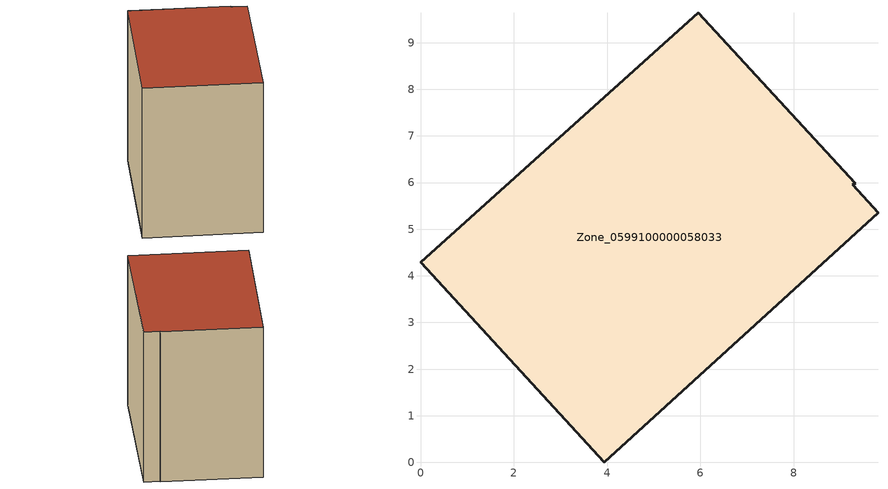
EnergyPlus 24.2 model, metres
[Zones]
Zone_0599100000058033
 floor ground (C_G): 9.81,5.35 3.94,0 0,4.29 5.96,9.64 9.32,5.99 9.27,5.95 z0
 wall outside (C_F): 0,4.29 3.94,0 9.81,5.35 9.27,5.95 9.32,5.99 5.96,9.64 0,4.29 z0:8.14
 roof outside (C_R): 3.94,0 9.81,5.35 9.27,5.95 9.32,5.99 5.96,9.64 0,4.29 z8.14
[BUILDING]
Pand.0599100000058033: North Axis=0; Terrain=City; Loads Convergence Tolerance Value=0.04; Temperature Convergence Tolerance Value=0.4; Solar Distribution=FullExterior; Maximum Number of Warmup Days=25; Minimum Number of Warmup Days=1
[Site:Location]
Rotterdam.The.Hague.AP_ZH_NLD Design_Conditions: Latitude=51.96; Longitude=4.45; Time Zone=1; Elevation=-4.5
[SITE:GROUNDTEMPERATURE:BUILDINGSURFACE]
18, 18, 18, 18, 18, 18, 18, 18, 18, 18, 18, 18
[MATERIAL] Thermal Absorptance=0.9; Solar Absorptance=0.7; Visible Absorptance=0.7
Name | Roughness | Thickness | Conductivity | Density | Specific Heat
G.TI.1946-1964 | MediumSmooth | 0.15 | 1 | 540 | 1210
F.TI.1946-1964 | Rough | 0.3 | 0.857143 | 1920 | 840
R.TI.1946-1964 | MediumRough | 0.2 | 0.277778 | 1500 | 1000
[CONSTRUCTION]
C_G: G.TI.1946-1964
C_F: F.TI.1946-1964
C_R: R.TI.1946-1964
[ZONE]
Zone_0599100000058033: Type=1; Multiplier=1; Ceiling Height=Autocalculate; Volume=Autocalculate; Floor Area=autocalculate; Part of Total Floor Area=Yes
[ZONEINFILTRATION:DESIGNFLOWRATE]
Infil_Zone_0599100000058033: Zone or ZoneList or Space or SpaceList=Zone_0599100000058033; Schedule=AlwaysOn; Design Flow Rate Calculation Method=Flow/Area; Flow Rate per Floor Area=0.003; Constant Term Coefficient=1; Temperature Term Coefficient=0; Velocity Term Coefficient=0; Velocity Squared Term Coefficient=0
[HVACTEMPLATE:ZONE:IDEALLOADSAIRSYSTEM]
Zone_0599100000058033: Maximum Heating Supply Air Temperature=50; Minimum Cooling Supply Air Temperature=13; Maximum Heating Supply Air Humidity Ratio=0.0156; Minimum Cooling Supply Air Humidity Ratio=0.0077; Heating Limit=NoLimit; Cooling Limit=NoLimit; Dehumidification Control Type=ConstantSensibleHeatRatio; Cooling Sensible Heat Ratio=0.7; Dehumidification Setpoint=60; Humidification Control Type=None; Humidification Setpoint=30; Outdoor Air Method=None; Outdoor Air Flow Rate per Person=0.00944; Outdoor Air Flow Rate per Zone Floor Area=0; Outdoor Air Flow Rate per Zone=0; Demand Controlled Ventilation Type=None; Outdoor Air Economizer Type=NoEconomizer; Heat Recovery Type=None; Sensible Heat Recovery Effectiveness=0.7; Latent Heat Recovery Effectiveness=0.65
[ZONECONTROL:THERMOSTAT]
ThermostatControl_Zone_0599100000058033: Zone or ZoneList=Zone_0599100000058033; Control Type Schedule=DualSetpointControlType; Control 1=Thermostat_Zone_0599100000058033; Temperature Difference Between Cutout And Setpoint=0
[THERMOSTATSETPOINT:DUALSETPOINT]
Thermostat_Zone_0599100000058033: Heating Setpoint Temperature Schedule=HeatingSetpoint_Zone_0599100000058033; Cooling Setpoint Temperature Schedule=CoolingSetpoint_Zone_0599100000058033
[SCHEDULE:COMPACT]
HeatingSetpoint_Zone_0599100000058033: Through: 12/31, For: AllDays, Until: 24:00, 21
CoolingSetpoint_Zone_0599100000058033: Through: 12/31, For: AllDays, Until: 24:00, 24
DualSetpointControlType: Through: 12/31, For: AllDays, Until: 24:00, 4
AlwaysOn: Through: 12/31, For: AllDays, Until: 24:00, 1
